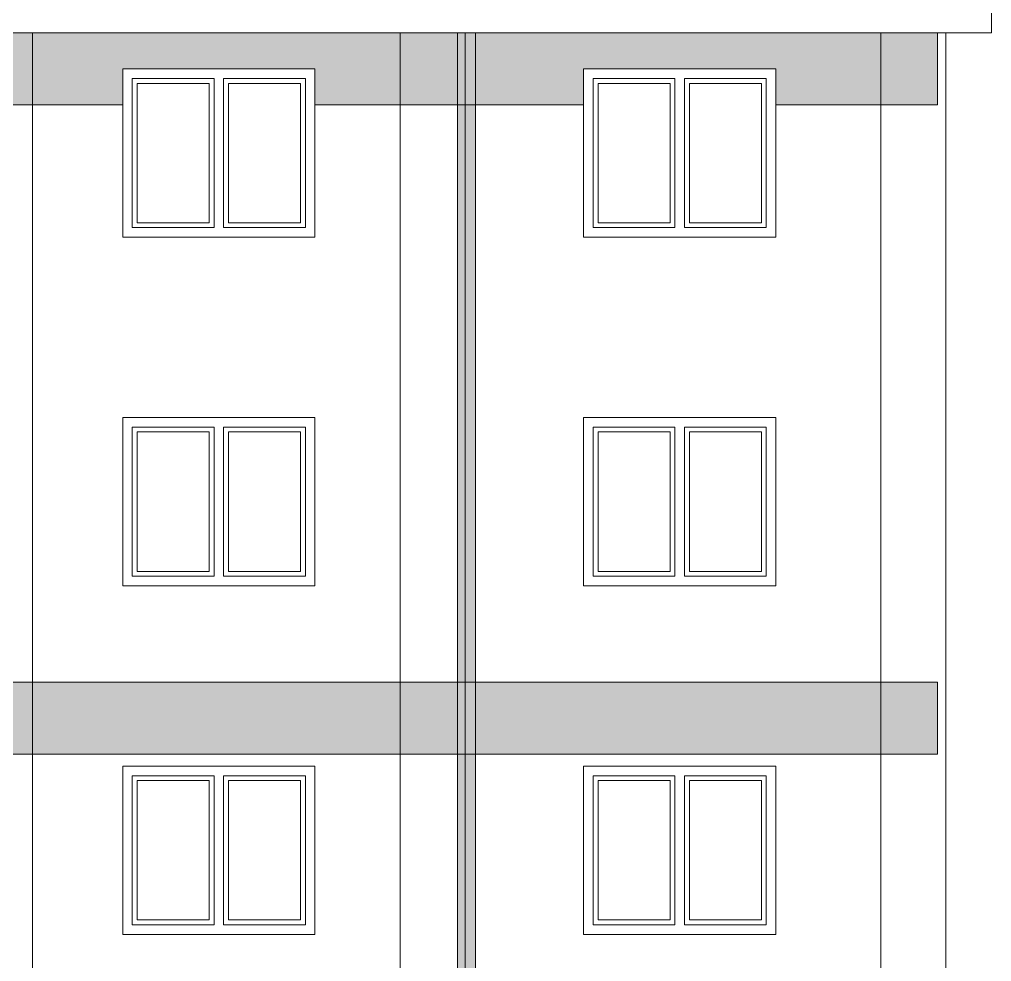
# Model space of a CAD drawing. Header units: millimetres. Extents: x 2791058 to 2855058, y -67651 to -18651.
# Drawn here: x 2815866 to 2819911, y -48835 to -44916 of the extents above; entities that cross this region are included whole.
import ezdxf

# ---------------------------------------------------------------- set-up
doc = ezdxf.new("R2010")
doc.units = ezdxf.units.MM
doc.header["$MEASUREMENT"] = 0
doc.linetypes.add('Hidden Line', pattern=[195.611112, 141.111112, -54.5])
doc.layers.add('Exterior walls', color=7, linetype='Continuous')
for name, color, linetype, lineweight in [('Exterior walls_Pen_No__1', 7, 'Continuous', 0), ('Exterior walls_Pen_No__80', 3, 'Continuous', 0), ('Lines_Pen_No__20', 1, 'Continuous', 0), ('Shell - Roof_Pen_No__21', 7, 'Continuous', 0)]:
    doc.layers.add(name, color=color, linetype=linetype, lineweight=lineweight)

# ---------------------------------------------------------------- blocks, each defined once
blk = doc.blocks.new('Wall_6', base_point=(2817763.6, -44971.4))
at = {"layer": 'Exterior walls', "linetype": 'Continuous', "lineweight": 0}
blk.add_hatch(color=255, dxfattribs=at).paths.add_polyline_path([(2817688.6, -44971.4), (2817688.6, -52077.2), (2817763.6, -52077.2), (2817763.6, -44971.4)])
at = {"layer": 'Exterior walls_Pen_No__1', "color": 7, "linetype": 'Continuous', "lineweight": 0, "flags": 128}
for points in [[(2817688.6, -44971.4), (2817688.6, -52077.2)], [(2817763.6, -44971.4), (2817688.6, -44971.4)], [(2817763.6, -52077.2), (2817763.6, -44971.4)]]:
    blk.add_lwpolyline(points, dxfattribs=at)

msp = doc.modelspace()

# ---------------------------------------------------------------- hatches: boundary and pattern name
at = {"layer": 'Exterior walls_Pen_No__80', "linetype": 'Continuous', "lineweight": 0, "true_color": 0x7fff7f}
for points in [[(2804085.6, -44971.4), (2804085.6, -45271.4), (2804811.8, -45271.4), (2804811.8, -45121.4), (2805611.8, -45121.4), (2805611.8, -45271.4), (2806690.6, -45271.4), (2806690.6, -45121.4), (2807490.6, -45121.4), (2807490.6, -45271.4), (2808507.2, -45271.4), (2808507.2, -45121.4), (2809307.2, -45121.4), (2809307.2, -45271.4), (2810413.6, -45271.4), (2810413.6, -45121.4), (2811213.6, -45121.4), (2811213.6, -45271.4), (2812553.2, -45271.4), (2812553.2, -45121.4), (2813353.2, -45121.4), (2813353.2, -45271.4), (2814500, -45271.4), (2814500, -45121.4), (2815300, -45121.4), (2815300, -45271.4), (2816295.5, -45271.4), (2816295.5, -45121.4), (2817095.5, -45121.4), (2817095.5, -45271.4), (2818213.5, -45271.4), (2818213.5, -45121.4), (2819013.5, -45121.4), (2819013.5, -45271.4), (2819685.6, -45271.4), (2819685.6, -44971.4)], [(2819685.6, -47671.7), (2804085.6, -47671.7), (2804085.6, -47971.7), (2819685.6, -47971.7)]]:
    msp.add_hatch(color=91, dxfattribs=at).paths.add_polyline_path(points)

# ---------------------------------------------------------------- linework, layer by layer
at = {"layer": 'Exterior walls_Pen_No__1', "color": 7, "linetype": 'Continuous', "lineweight": 0, "flags": 128}
msp.add_lwpolyline([(2811213.6, -45271.4), (2812553.2, -45271.4), (2812553.2, -45121.4), (2813353.2, -45121.4), (2813353.2, -45271.4), (2814500, -45271.4), (2814500, -45121.4), (2815300, -45121.4), (2815300, -45271.4), (2816295.5, -45271.4), (2816295.5, -45121.4), (2817095.5, -45121.4), (2817095.5, -45271.4), (2818213.5, -45271.4), (2818213.5, -45121.4), (2819013.5, -45121.4), (2819013.5, -45271.4), (2819685.6, -45271.4), (2819685.6, -44971.4), (2804085.6, -44971.4)], dxfattribs=at)
msp.add_lwpolyline([(2819685.6, -47671.7), (2804085.6, -47671.7), (2804085.6, -47971.7), (2819685.6, -47971.7)], close=True, dxfattribs=at)
at = {"layer": 'Lines_Pen_No__20', "color": 1, "linetype": 'Hidden Line', "lineweight": 0}
for p, q in [((2817095.5, -45121.4), (2816295.5, -45121.4)), ((2816295.5, -45191.4), (2816295.5, -45121.4)), ((2817095.5, -45191.4), (2817095.5, -45121.4)), ((2819013.5, -45121.4), (2818213.5, -45121.4)), ((2818213.5, -45191.4), (2818213.5, -45121.4)), ((2819013.5, -45191.4), (2819013.5, -45121.4)), ((2817095.5, -46571.4), (2816295.5, -46571.4)), ((2816295.5, -46641.4), (2816295.5, -46571.4)), ((2817095.5, -46641.4), (2817095.5, -46571.4)), ((2819013.5, -46571.4), (2818213.5, -46571.4)), ((2818213.5, -46641.4), (2818213.5, -46571.4)), ((2819013.5, -46641.4), (2819013.5, -46571.4)), ((2817095.5, -48021.4), (2816295.5, -48021.4)), ((2816295.5, -48091.4), (2816295.5, -48021.4)), ((2817095.5, -48091.4), (2817095.5, -48021.4)), ((2819013.5, -48021.4), (2818213.5, -48021.4)), ((2818213.5, -48091.4), (2818213.5, -48021.4)), ((2819013.5, -48091.4), (2819013.5, -48021.4))]:
    msp.add_line(p, q, dxfattribs=at)
at = {"layer": 'Lines_Pen_No__20', "color": 1, "linetype": 'Continuous', "lineweight": 0}
for p, q in [((2816675.5, -45781.4), (2816675.5, -45161.4)), ((2816715.5, -45781.4), (2816715.5, -45161.4)), ((2818593.5, -45781.4), (2818593.5, -45161.4)), ((2818633.5, -45781.4), (2818633.5, -45161.4)), ((2816655.5, -45761.4), (2816655.5, -45181.4)), ((2816735.5, -45761.4), (2816735.5, -45181.4)), ((2818573.5, -45761.4), (2818573.5, -45181.4)), ((2818653.5, -45761.4), (2818653.5, -45181.4)), ((2816655.5, -47211.4), (2816655.5, -46631.4)), ((2816675.5, -47231.4), (2816675.5, -46611.4)), ((2816715.5, -47231.4), (2816715.5, -46611.4)), ((2816735.5, -47211.4), (2816735.5, -46631.4)), ((2818573.5, -47211.4), (2818573.5, -46631.4)), ((2818593.5, -47231.4), (2818593.5, -46611.4)), ((2818633.5, -47231.4), (2818633.5, -46611.4)), ((2818653.5, -47211.4), (2818653.5, -46631.4)), ((2816655.5, -48661.4), (2816655.5, -48081.4)), ((2816675.5, -48681.4), (2816675.5, -48061.4)), ((2816715.5, -48681.4), (2816715.5, -48061.4)), ((2816735.5, -48661.4), (2816735.5, -48081.4)), ((2818573.5, -48661.4), (2818573.5, -48081.4)), ((2818593.5, -48681.4), (2818593.5, -48061.4)), ((2818633.5, -48681.4), (2818633.5, -48061.4)), ((2818653.5, -48661.4), (2818653.5, -48081.4))]:
    msp.add_line(p, q, dxfattribs=at)
for points in [[(2816295.5, -45821.4), (2817095.5, -45821.4), (2817095.5, -45121.4), (2816295.5, -45121.4)], [(2818213.5, -45821.4), (2819013.5, -45821.4), (2819013.5, -45121.4), (2818213.5, -45121.4)], [(2816295.5, -47271.4), (2817095.5, -47271.4), (2817095.5, -46571.4), (2816295.5, -46571.4)], [(2818213.5, -47271.4), (2819013.5, -47271.4), (2819013.5, -46571.4), (2818213.5, -46571.4)], [(2816295.5, -48721.4), (2817095.5, -48721.4), (2817095.5, -48021.4), (2816295.5, -48021.4)], [(2818213.5, -48721.4), (2819013.5, -48721.4), (2819013.5, -48021.4), (2818213.5, -48021.4)]]:
    msp.add_lwpolyline(points, close=True, dxfattribs=at)
for points in [[(2816675.5, -45161.4), (2816335.5, -45161.4), (2816335.5, -45781.4), (2816675.5, -45781.4)], [(2816715.5, -45781.4), (2817055.5, -45781.4), (2817055.5, -45161.4), (2816715.5, -45161.4)], [(2818593.5, -45161.4), (2818253.5, -45161.4), (2818253.5, -45781.4), (2818593.5, -45781.4)], [(2818633.5, -45781.4), (2818973.5, -45781.4), (2818973.5, -45161.4), (2818633.5, -45161.4)], [(2816655.5, -45181.4), (2816355.5, -45181.4), (2816355.5, -45761.4), (2816655.5, -45761.4)], [(2816735.5, -45761.4), (2817035.5, -45761.4), (2817035.5, -45181.4), (2816735.5, -45181.4)], [(2818573.5, -45181.4), (2818273.5, -45181.4), (2818273.5, -45761.4), (2818573.5, -45761.4)], [(2818653.5, -45761.4), (2818953.5, -45761.4), (2818953.5, -45181.4), (2818653.5, -45181.4)], [(2816675.5, -46611.4), (2816335.5, -46611.4), (2816335.5, -47231.4), (2816675.5, -47231.4)], [(2816655.5, -46631.4), (2816355.5, -46631.4), (2816355.5, -47211.4), (2816655.5, -47211.4)], [(2816715.5, -47231.4), (2817055.5, -47231.4), (2817055.5, -46611.4), (2816715.5, -46611.4)], [(2816735.5, -47211.4), (2817035.5, -47211.4), (2817035.5, -46631.4), (2816735.5, -46631.4)], [(2818593.5, -46611.4), (2818253.5, -46611.4), (2818253.5, -47231.4), (2818593.5, -47231.4)], [(2818573.5, -46631.4), (2818273.5, -46631.4), (2818273.5, -47211.4), (2818573.5, -47211.4)], [(2818633.5, -47231.4), (2818973.5, -47231.4), (2818973.5, -46611.4), (2818633.5, -46611.4)], [(2818653.5, -47211.4), (2818953.5, -47211.4), (2818953.5, -46631.4), (2818653.5, -46631.4)], [(2816675.5, -48061.4), (2816335.5, -48061.4), (2816335.5, -48681.4), (2816675.5, -48681.4)], [(2816655.5, -48081.4), (2816355.5, -48081.4), (2816355.5, -48661.4), (2816655.5, -48661.4)], [(2816715.5, -48681.4), (2817055.5, -48681.4), (2817055.5, -48061.4), (2816715.5, -48061.4)], [(2816735.5, -48661.4), (2817035.5, -48661.4), (2817035.5, -48081.4), (2816735.5, -48081.4)], [(2818593.5, -48061.4), (2818253.5, -48061.4), (2818253.5, -48681.4), (2818593.5, -48681.4)], [(2818573.5, -48081.4), (2818273.5, -48081.4), (2818273.5, -48661.4), (2818573.5, -48661.4)], [(2818633.5, -48681.4), (2818973.5, -48681.4), (2818973.5, -48061.4), (2818633.5, -48061.4)], [(2818653.5, -48661.4), (2818953.5, -48661.4), (2818953.5, -48081.4), (2818653.5, -48081.4)]]:
    msp.add_lwpolyline(points, dxfattribs=at)
at = {"layer": 'Shell - Roof_Pen_No__21', "color": 7, "linetype": 'Continuous', "lineweight": 0}
for p, q in [((2819910.6, -44971.4), (2819910.6, -44721.4)), ((2812085.6, -44971.4), (2819910.6, -44971.4)), ((2815920.6, -44971.4), (2815920.6, -51562.9)), ((2817450.6, -44971.4), (2817450.6, -51562.9)), ((2817720.6, -44971.4), (2817720.6, -51562.9)), ((2819450.6, -44971.4), (2819450.6, -51562.9)), ((2819685.6, -44971.4), (2819910.6, -44971.4)), ((2819720.6, -44971.4), (2819720.6, -52571.4)), ((2817095.5, -45121.4), (2816295.5, -45121.4)), ((2816295.5, -45121.4), (2816295.5, -45821.4)), ((2817095.5, -45821.4), (2817095.5, -45121.4)), ((2819013.5, -45121.4), (2818213.5, -45121.4)), ((2818213.5, -45121.4), (2818213.5, -45821.4)), ((2819013.5, -45821.4), (2819013.5, -45121.4)), ((2816295.5, -45821.4), (2817095.5, -45821.4)), ((2818213.5, -45821.4), (2819013.5, -45821.4)), ((2817095.5, -46571.4), (2816295.5, -46571.4)), ((2816295.5, -46571.4), (2816295.5, -47271.4)), ((2817095.5, -47271.4), (2817095.5, -46571.4)), ((2819013.5, -46571.4), (2818213.5, -46571.4)), ((2818213.5, -46571.4), (2818213.5, -47271.4)), ((2819013.5, -47271.4), (2819013.5, -46571.4)), ((2816295.5, -47271.4), (2817095.5, -47271.4)), ((2818213.5, -47271.4), (2819013.5, -47271.4)), ((2817095.5, -48021.4), (2816295.5, -48021.4)), ((2816295.5, -48021.4), (2816295.5, -48721.4)), ((2817095.5, -48721.4), (2817095.5, -48021.4)), ((2819013.5, -48021.4), (2818213.5, -48021.4)), ((2818213.5, -48021.4), (2818213.5, -48721.4)), ((2819013.5, -48721.4), (2819013.5, -48021.4)), ((2816295.5, -48721.4), (2817095.5, -48721.4)), ((2818213.5, -48721.4), (2819013.5, -48721.4))]:
    msp.add_line(p, q, dxfattribs=at)

# ---------------------------------------------------------------- block references
at = {"layer": 'Exterior walls', "color": 7, "lineweight": 0}
msp.add_blockref('Wall_6', (2817763.6, -44971.4), dxfattribs=at)

doc.saveas('drawing.dxf')
